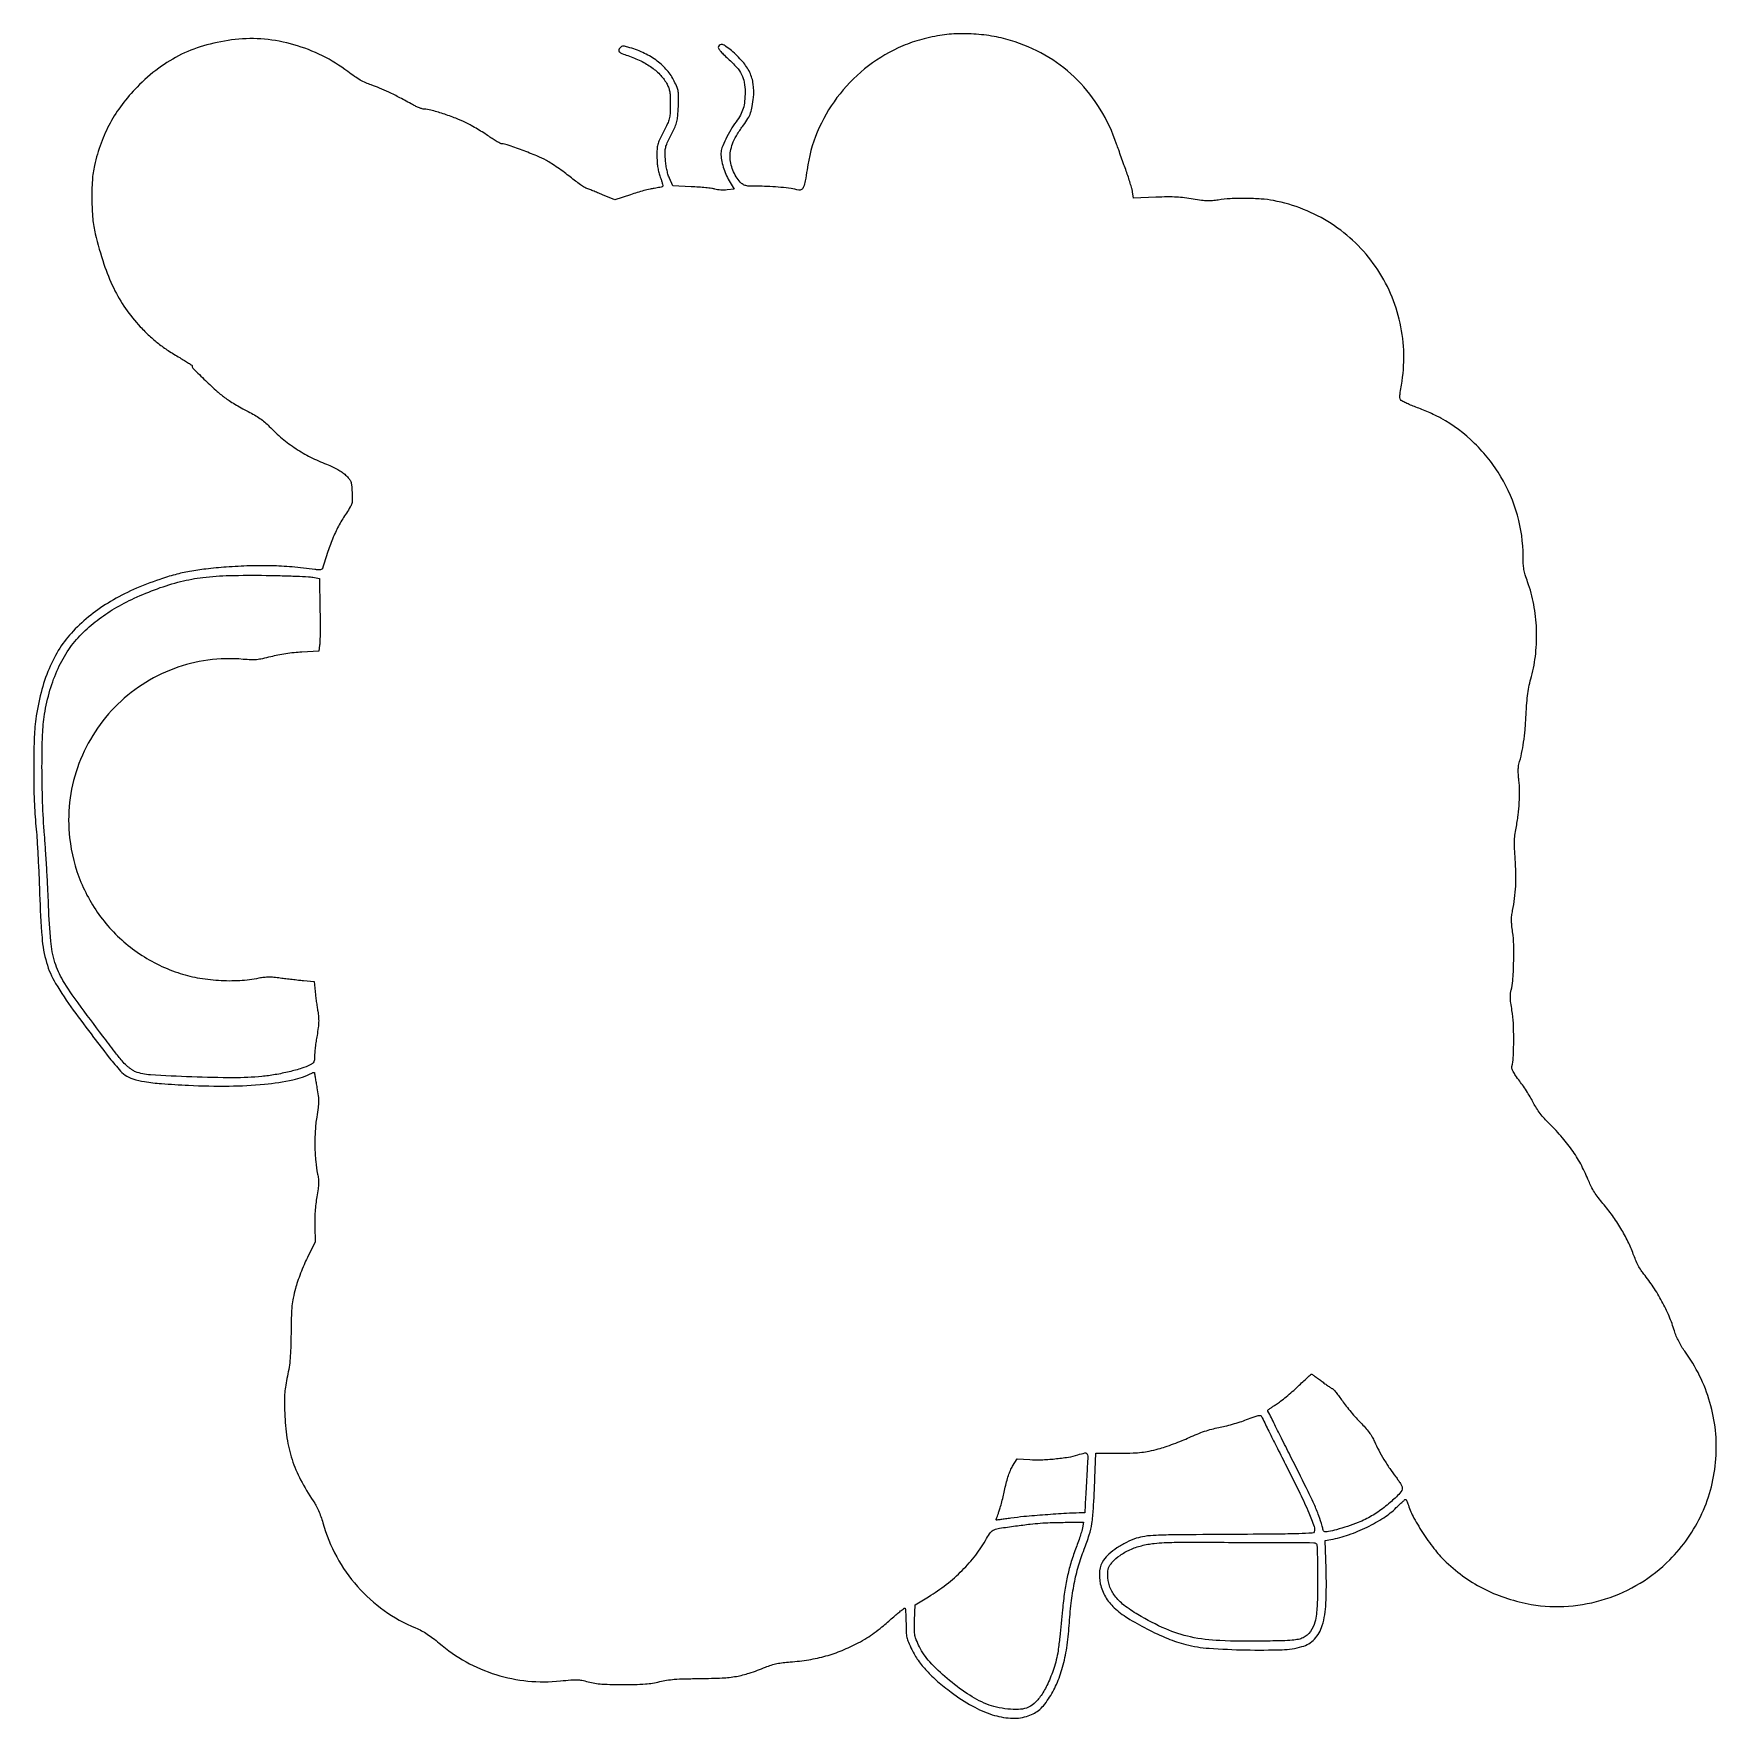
# Model space of a CAD drawing. Extents: x 24 to 1138, y 40 to 1155.
import ezdxf

# ---------------------------------------------------------------- set-up
doc = ezdxf.new("R2010")
doc.units = 0

msp = doc.modelspace()

# ---------------------------------------------------------------- linework, layer by layer
for points in [[(622.449604, 1153.538735, 0.012975), (615.245809, 1152.036045, 0.016655), (608.712374, 1150.263663, 0.017291), (602.518698, 1148.122857, 0.016128), (596.339898, 1145.513253, 0.062708), (574.080921, 1131.646874, 0.061565), (555.797666, 1112.618904, 0.061925), (542.783295, 1089.824099, 0.064868), (536.002443, 1064.889812, -0.009746), (534.841461, 1057.482223, -0.053442), (533.717372, 1053.59852, -0.134455), (532.324531, 1051.788327, -0.227183), (530.48644, 1051.414047, 0.025337), (525.414959, 1052.416985, 0.011596), (518.716739, 1053.234071, 0.011234), (511.428064, 1053.787085, 0.012824), (504.437091, 1053.980191, -0.005204), (498.12617, 1054.058307, -0.04806), (495.414588, 1054.382057, -0.097175), (493.609789, 1055.163522, -0.051468), (491.746042, 1056.75, -0.054046), (489.039109, 1060.275859, -0.042723), (486.897249, 1064.584013, -0.042384), (485.502908, 1069.235046, -0.050641), (485.021962, 1073.783244, -0.059415), (485.553876, 1078.407124, -0.043689), (487.180705, 1083.307291, -0.036832), (489.95669, 1088.620011, -0.022106), (493.973652, 1094.5, 0.025992), (496.843217, 1098.771302, 0.048753), (498.621629, 1102.527763, 0.044078), (499.743894, 1106.804297, 0.017581), (500.55055, 1112.816226, 0.059442), (500.370935, 1121.566557, 0.075697), (498.062345, 1129.292237, 0.068995), (493.346429, 1136.502027, 0.04021), (485.939432, 1143.73334, 0.01686), (482.277005, 1146.571677, 0.08211), (479.934786, 1147.737184, 0.199101), (478.38536, 1147.589259, 0.180974), (477.315918, 1146.380885, 0.22062), (477.389526, 1145.298073, 0.043952), (478.496714, 1143.644473, 0.029948), (480.512335, 1141.426906, 0.009587), (483.760011, 1138.37693, -0.026389), (489.389753, 1132.722247, -0.064396), (492.711349, 1127.885866, -0.073991), (494.430388, 1122.792172, -0.044673), (494.994423, 1116.434276, -0.024566), (494.683465, 1110.211218, -0.048828), (493.719972, 1105.374466, -0.053112), (491.904174, 1101.083663, -0.034949), (488.979849, 1096.584204, 0.028975), (485.502948, 1091.371758, 0.020682), (482.207521, 1085.178073, 0.018925), (479.66417, 1079.322534, 0.093175), (479.000789, 1075.799221, 0.043511), (479.374131, 1071.502674, 0.029501), (480.507329, 1066.719583, 0.028787), (482.24613, 1061.943813, 0.033834), (484.445463, 1057.660584), (487.760881, 1052.154788), (483.13044, 1051.545853, -0.027629), (481.101604, 1051.39236, -0.019934), (478.832067, 1051.436838, -0.020227), (476.671453, 1051.653416, -0.040601), (475, 1052.029838, 0.041927), (472.937054, 1052.488693, 0.007184), (468.947813, 1052.972513, 0.007786), (464.234679, 1053.401424, 0.006879), (459.311704, 1053.704202), (447.123407, 1054.285644), (444.902261, 1059.392822, -0.030368), (443.943025, 1062.024625, -0.020037), (443.150027, 1065.146819, -0.018928), (442.562814, 1068.551203, -0.018111), (442.224186, 1072.040745, -0.014793), (442.076489, 1076.813384, -0.059446), (442.417758, 1079.706905, -0.050192), (443.453052, 1082.666996, -0.008551), (446.074471, 1088.040745, 0.011303), (448.627423, 1093.348055, 0.044684), (449.822268, 1096.764485, 0.042183), (450.424702, 1100.431904, 0.009328), (450.80593, 1106.795073, 0.006996), (450.98168, 1113.256218, 0.04375), (450.736678, 1116.550281, 0.05718), (449.937611, 1119.37242, 0.016829), (448.084514, 1123.479893, 0.062663), (443.355099, 1130.657286, 0.053929), (436.771633, 1136.855323, 0.049886), (428.495728, 1141.904397, 0.039882), (418.744885, 1145.668402, 0.009996), (415.850697, 1146.465284, 0.062002), (414.324827, 1146.656776, 0.116937), (413.258223, 1146.404991, 0.080363), (412.246325, 1145.674897, 0.129965), (411.408196, 1144.234277, 0.263949), (411.719265, 1143.004188, 0.105866), (413.441929, 1141.835655, 0.017185), (417.261762, 1140.438182, -0.033618), (425.976997, 1136.921111, -0.044394), (433.321174, 1132.523723, -0.049174), (439.147129, 1127.346538, -0.062442), (443.332522, 1121.5, -0.039428), (444.444849, 1118.994157, -0.045692), (445.084393, 1116.464487, -0.031457), (445.39184, 1113.182858, -0.008682), (445.460035, 1108, -0.010007), (445.314038, 1101.973475, -0.050066), (444.828853, 1098.634132, -0.049703), (443.688375, 1095.447167, -0.009774), (440.972395, 1090, 0.009307), (438.316993, 1084.686784, 0.046825), (437.175352, 1081.571549, 0.053298), (436.704282, 1078.479687, 0.014273), (436.62382, 1073.5, 0.015348), (436.793202, 1069.570736, 0.022237), (437.202905, 1066.121932, 0.024538), (437.872265, 1063.008607, 0.027496), (438.824434, 1060.094599, -0.010752), (439.597616, 1057.971803, -0.015675), (440.179223, 1056.067652, -0.011114), (440.57106, 1054.486107, -0.196007), (440.485419, 1053.976407, -0.184113), (440.077984, 1053.664693, -0.012146), (438.625514, 1053.271087, -0.016297), (436.824383, 1052.891416, -0.011382), (434.772445, 1052.576256, 0.024841), (432.056094, 1052.0839, 0.007536), (427.992688, 1051.072045, 0.007527), (423.466129, 1049.798901, 0.008135), (419.096279, 1048.420766), (408.692558, 1044.952636), (400.596279, 1048.377979, 0.002797), (397.326473, 1049.739838, 0.003238), (394.196974, 1050.99915, 0.002893), (391.53443, 1052.032805, 0.019068), (390.180655, 1052.491058, -0.072229), (388.831952, 1053.113639, -0.007904), (385.992675, 1055.024933, -0.009535), (382.674407, 1057.430956, -0.007567), (379.180655, 1060.151257, 0.010362), (375.341354, 1063.106289, 0.007653), (370.977398, 1066.22142, 0.007741), (366.761371, 1069.039172, 0.01716), (363.444531, 1071.024522, 0.028505), (357.202183, 1074.024957, 0.008725), (347.453218, 1077.846777, 0.005767), (337.59166, 1081.386595, 0.083466), (333.942679, 1082, -0.125862), (333.123558, 1082.209512, -0.007431), (330.874572, 1083.484318, -0.010833), (328.224224, 1085.117304, -0.007749), (325.329239, 1087.052997, 0.010893), (321.968711, 1089.269517, 0.006531), (317.887488, 1091.761799, 0.006538), (313.759844, 1094.136599, 0.011308), (310.25991, 1095.987261, 0.024326), (303.56084, 1098.939921, 0.013072), (295.046337, 1101.955216, 0.011103), (286.885433, 1104.408383, 0.067553), (282.526508, 1105, -0.076535), (281.321278, 1105.185572, -0.017132), (279.354781, 1105.880766, -0.017391), (277.116332, 1106.850597, -0.01604), (274.888375, 1107.998353, 0.006038), (266.458905, 1112.556486, 0.009881), (259.196868, 1116.189497, 0.011643), (252.923541, 1118.997177, 0.019838), (247.544315, 1121.008839, -0.026386), (243.872022, 1122.43722, -0.023373), (240.214526, 1124.297176, -0.02068), (236.350436, 1126.711923, -0.013089), (232.044315, 1129.825751, 0.047646), (215.147199, 1140.349598, 0.046069), (196.375096, 1147.624947, 0.046541), (176.78205, 1151.284498, 0.050966), (157.450438, 1151.087133, 0.037763), (138.619708, 1147.513548, 0.047141), (121.952436, 1141.292273, 0.047343), (106.801638, 1132.084866, 0.038602), (92.5, 1119.595511, 0.03221), (82.546685, 1108.047748, 0.037251), (74.68023, 1095.842539, 0.037091), (68.685797, 1082.558498, 0.031448), (64.327677, 1067.78557, 0.039683), (62.895923, 1057.958074, 0.019061), (62.548841, 1045.214122, 0.019071), (63.175584, 1032.440697, 0.038448), (64.820858, 1022.5, 0.019174), (70.558226, 1002.489255, 0.033482), (77.02644, 986.504439, 0.03831), (84.843818, 973.101754, 0.03793), (94.637975, 961.000885, 0.016094), (100.732744, 954.943083, 0.021542), (106.658199, 949.879849, 0.021098), (113.095779, 945.266222, 0.014499), (120.75, 940.566626, -0.0067), (123.912164, 938.692365, -0.010477), (126.576562, 936.986831, -0.004917), (128.765421, 935.488759, -0.244923), (129, 935.038603, 0.200408), (129.756332, 933.227412, 0.003343), (137.706793, 925.472321, 0.00907), (145.521999, 918.218891, 0.027559), (151.180136, 913.690998, 0.014158), (154.28553, 911.605142, 0.007391), (158.263527, 909.175101, 0.007345), (162.421224, 906.800616, 0.011143), (166.110044, 904.871127, -0.016998), (170.200918, 902.669968, -0.021627), (173.807201, 900.354005, -0.022751), (177.044305, 897.843664, -0.023045), (180.025496, 895.059748, 0.024961), (188.630716, 887.085442, 0.028485), (197.6311, 880.377308, 0.028528), (207.32337, 874.74388, 0.02518), (218, 869.987329, -0.015461), (221.971091, 868.309859, -0.022131), (225.370527, 866.562235, -0.025106), (228.209909, 864.745027, -0.037208), (230.480316, 862.85626, -0.02235), (232.865494, 860.335789, -0.087052), (233.964186, 858.500678, -0.068426), (234.503502, 856.188588, -0.010517), (234.841332, 851.470986, -0.011859), (234.970648, 846.635807, -0.068225), (234.631279, 844.103402, -0.068642), (233.623467, 841.762407, -0.012087), (231.042584, 837.716008, 0.023805), (226.343358, 829.953096, 0.02289), (222.336269, 821.678236, 0.020577), (218.757871, 812.28688, 0.01318), (215.346886, 801.123448, -0.18488), (214.892537, 800.507847, -0.106675), (214.018058, 800.181877, -0.055104), (212.564203, 800.132192, -0.013988), (210.211891, 800.377504, 0.011428), (195.118669, 802.029669, 0.014835), (181.226044, 802.815541, 0.014641), (167.165422, 802.781215, 0.010672), (151.556562, 801.952163, 0.009133), (138.045354, 800.696451, 0.01768), (127.312061, 799.114941, 0.020007), (117.640658, 796.935392, 0.016392), (107.5, 793.860127, 0.022539), (90.029766, 787.037882, 0.030396), (74.96643, 779.231355, 0.032646), (61.847831, 770.175715, 0.034097), (50.221036, 759.610141, 0.050145), (41.3781, 748.32853, 0.040745), (34.237383, 734.717549, 0.037539), (28.909488, 718.992123, 0.029839), (25.488302, 701.389803, 0.025128), (24.376971, 687.87733, 0.008148), (24.06574, 667.821914, 0.008407), (24.431277, 647.046334, 0.016358), (25.543539, 630.5, -0.008619), (26.186161, 622.737421, -0.002703), (26.88506, 611.09375, -0.0027), (27.524858, 598.085767, -0.002985), (28.000515, 585.5, 0.011421), (29.571884, 556.772753, 0.051304), (32.581616, 540.233358, 0.063898), (38.58285, 526.431195, 0.02407), (50.251614, 508.84801, 0.002611), (63.716383, 490.735142, 0.007243), (73.433698, 478.187576, 0.008128), (80.622587, 469.471996, 0.060246), (84.572387, 465.832791, 0.081178), (89.796431, 463.230559, 0.035028), (97.391004, 461.451376, 0.021965), (108.636801, 460.139041, 0.005957), (126.524634, 459.058521, 0.014477), (153.510177, 458.533143, 0.022297), (176.820867, 459.794816, 0.025728), (195.649694, 462.642518, 0.071034), (208.25, 467.147679, -0.034477), (208.954828, 467.4593, -0.084397), (209.51103, 467.559916, -0.163125), (209.857956, 467.447701, -0.237986), (210, 467.166174, 0.038472), (210.049486, 466.523978, 0.001202), (210.459797, 463.918797, 0.002341), (210.965541, 460.849361, 0.001619), (211.565266, 457.38099, -0.011125), (212.397439, 451.955954, -0.034276), (212.625235, 448.252699, -0.030813), (212.356685, 444.349623, -0.007685), (211.428004, 438.019697, 0.026002), (210.43252, 428.927281, 0.018104), (210.217157, 418.601578, 0.018287), (210.740301, 408.534859, 0.031905), (212.007382, 400.2786, -0.028775), (212.506169, 397.158773, -0.033907), (212.605471, 394.169864, -0.025255), (212.297569, 390.559475, -0.008288), (211.488706, 385.284339, 0.013926), (210.819195, 380.56333, 0.011152), (210.353929, 375.448961, 0.011134), (210.116488, 370.30781, 0.0137), (210.133366, 365.505739), (210.442783, 355.5), (205.220758, 345, 0.014164), (203.025084, 340.252441, 0.009174), (200.743696, 334.646875, 0.009224), (198.715031, 329.08448, 0.017218), (197.312751, 324.5, 0.0146), (195.828263, 318.250279, 0.026112), (195.030139, 313.032871, 0.018227), (194.625868, 306.638077, 0.003888), (194.415231, 295.5, -0.004643), (194.2077, 285.338236, -0.013285), (193.810291, 278.283789, -0.017536), (193.120861, 272.463944, -0.015808), (192.007265, 266.5, 0.012957), (190.868853, 260.59009, 0.023287), (190.288504, 255.687094, 0.019296), (190.108275, 250.17146, 0.006237), (190.25863, 242, 0.029466), (191.732621, 225.627564, 0.041544), (195.096364, 211.37328, 0.041766), (200.753378, 197.928204, 0.030231), (209.143913, 184, -0.028367), (210.912623, 181.088548, -0.01905), (212.610257, 177.584049, -0.017794), (214.163603, 173.665696, -0.015923), (215.497971, 169.5, 0.054444), (224.647392, 147.046016, 0.056788), (238.325366, 127.441125, 0.057142), (255.976627, 111.516646, 0.056403), (276.84853, 99.919284, -0.022477), (280.749982, 98.085293, -0.021349), (284.540555, 95.879262, -0.019869), (288.372638, 93.203878, -0.014653), (292.401539, 89.955696, 0.049993), (310.256614, 77.531556, 0.05144), (330.056299, 69.038038, 0.051543), (351.135591, 64.777246, 0.050584), (372.777232, 64.877525, -0.005896), (379.692801, 65.528977, -0.028115), (383.658794, 65.631786, -0.039619), (386.949425, 65.27003, -0.020232), (391, 64.325237, 0.053031), (400.110142, 62.820926, 0.014919), (414.532479, 62.419181, 0.015118), (429.01539, 62.885995, 0.048969), (438.5, 64.419664, -0.027123), (442.984605, 65.347147, -0.018674), (448.142471, 65.929148, -0.012619), (455.054732, 66.27353, -0.003876), (465.5, 66.448949, 0.009686), (479.804055, 66.855459, 0.031438), (489.233318, 67.902967, 0.03627), (497.7265, 70.035495, 0.016433), (508.5, 73.984902, -0.02032), (512.315089, 75.349914, -0.023647), (516.041636, 76.324034, -0.021762), (520.094041, 76.998305, -0.013353), (524.914446, 77.455959, 0.023593), (537.130523, 78.868656, 0.027739), (548.504904, 81.385596, 0.028373), (559.306143, 85.084876, 0.026998), (569.805294, 90.036391, 0.013376), (575.621493, 93.377444, 0.020489), (580.454088, 96.607078, 0.016964), (585.610184, 100.642153, 0.006165), (592.649556, 106.696189, -0.005511), (595.451013, 109.111894, -0.008315), (597.948748, 111.148053, -0.004024), (600.097484, 112.813166, -0.164466), (600.649556, 112.999309, -0.380698), (600.989732, 112.695904, -0.007104), (601.250182, 110.119524, -0.013499), (601.438831, 106.95507, -0.008137), (601.5, 103.196755, 0.009201), (601.611957, 97.113382, 0.044524), (602.045127, 93.688026, 0.048715), (603.062926, 90.533827, 0.012393), (605.327477, 85.651208, 0.039375), (609.592101, 78.500503, 0.031985), (615.208087, 71.56166, 0.028112), (622.390531, 64.59401, 0.018306), (631.397397, 57.34911, 0.03257), (645.383035, 48.272301, 0.050211), (658.594635, 42.526629, 0.059891), (670.672402, 40.200762, 0.090985), (681.268646, 41.380336, 0.03935), (685.688198, 43.099569, 0.055818), (689.256466, 45.342525, 0.05088), (692.468613, 48.484559, 0.026504), (695.826125, 52.977479, 0.044276), (701.087108, 62.601345, 0.034233), (705.112494, 73.861134, 0.030691), (707.919304, 86.804985, 0.022126), (709.511539, 101.5, -0.013051), (710.853193, 116.402576, -0.019532), (712.870119, 129.315232, -0.021632), (715.68267, 140.946124, -0.023564), (719.425024, 151.956571, 0.017639), (722.792436, 161.491677, 0.03855), (724.536317, 169.036422, 0.023567), (725.53919, 178.742239, 0.003258), (726.539124, 199), (727.245831, 215.5), (742.872916, 215.596764, 0.005525), (751.85369, 215.751632, 0.020204), (757.533485, 216.142429, 0.025555), (762.458204, 216.938182, 0.013344), (768.5, 218.403806, 0.01445), (773.084828, 219.789805, 0.007814), (778.646875, 221.745374, 0.007777), (784.25287, 223.915057, 0.012154), (789, 225.973435, -0.01248), (794.162076, 228.207739, -0.01499), (799.125776, 230.039611, -0.015919), (803.901892, 231.473887, -0.018839), (808.5, 232.512858, 0.01531), (812.625581, 233.414512, 0.008369), (817.627092, 234.758548, 0.008333), (822.667088, 236.295138, 0.013129), (826.932652, 237.798508, -0.005445), (831.936152, 239.648871, -0.032359), (834.61457, 240.415091, -0.076046), (836.141555, 240.510094, -0.298994), (836.844879, 239.952044, 0.035707), (837.293258, 238.862419, 0.000263), (841.65259, 230.114038, 0.000993), (846.672121, 220.103797, 0.000636), (852.53811, 208.5, -0.003785), (862.234342, 189.015635, -0.012842), (868.13281, 176.103508, -0.013255), (871.703, 167.068452, -0.180992), (871.674156, 163.593248, -0.296344), (870.431879, 162.690925, -0.004876), (861.466007, 162.311988, -0.005872), (846.961765, 162.011087, -0.000751), (815.802294, 161.777506, 0.000619), (780.215805, 161.520128, 0.008138), (767.04249, 161.194058, 0.022672), (759.57445, 160.54752, 0.048152), (753.92787, 159.237776, 0.034243), (747.387407, 156.529294, 0.03134), (741.072771, 152.882412, 0.032934), (735.750563, 148.817624, 0.067339), (732.300011, 144.869434, 0.117218), (729.679664, 137.699717, 0.084083), (730.114088, 129.146921, 0.077264), (733.475651, 120.550079, 0.074919), (739.315738, 113.276611, 0.047003), (748.150575, 106.549521, 0.02065), (760.954637, 99.293972, 0.020672), (774.712808, 92.935618, 0.035311), (786.716534, 88.94462, 0.045281), (802.105962, 86.462819, 0.012811), (826.37866, 85.399729, 0.011932), (850.43309, 85.537186, 0.060933), (863.626418, 87.548619, 0.138173), (871.840063, 92.557556, 0.11262), (877.015403, 101.50749, 0.06514), (879.511913, 116.061152, 0.01836), (879.5828, 139.134548), (878.955636, 157.769095), (882.727818, 158.472742, 0.037486), (894.517136, 161.60078, 0.029633), (906.705704, 166.661424, 0.030347), (917.752448, 172.890808, 0.051323), (926.028997, 179.53858, -0.005433), (928.194521, 181.631639, -0.00829), (930.122865, 183.395708, -0.003793), (931.788535, 184.847124, -0.179177), (932.201445, 185, -0.266933), (932.51076, 184.822199, -0.018389), (933.004218, 183.898438, -0.022291), (933.529679, 182.687037, -0.014607), (934.030719, 181.25, 0.049294), (937.72058, 172.637602, 0.020674), (944.262547, 161.837555, 0.02076), (951.897587, 151.310302, 0.036682), (959.149508, 143.405134, 0.0362), (971.515925, 133.348102, 0.037548), (985.058688, 125.315717, 0.037375), (999.710439, 119.36891, 0.03519), (1015.38099, 115.52582, 0.061098), (1040.078555, 114.336898, 0.059308), (1064.593087, 119.113063, 0.059072), (1087.388946, 129.537495, 0.059693), (1107.026843, 144.973157, 0.089364), (1128.344088, 175.659762, 0.089367), (1137.610879, 211.856327, 0.088951), (1133.677744, 249.154126, 0.087494), (1117.033368, 283, -0.020404), (1114.872648, 286.221638, -0.020003), (1112.966417, 289.629687, -0.02044), (1111.379512, 293.098052, -0.024128), (1110.176183, 296.5, 0.027972), (1106.675482, 306.160132, 0.022938), (1101.904866, 316.049559, 0.022735), (1096.192435, 325.562143, 0.025911), (1089.865723, 334.093913, -0.034062), (1088.105206, 336.55067, -0.018108), (1086.253107, 339.804475, -0.017024), (1084.476174, 343.509306, -0.016498), (1082.935351, 347.36503, 0.02749), (1079.412152, 355.648434, 0.020843), (1074.6878, 364.321038, 0.020223), (1069.070598, 372.877531, 0.021173), (1062.861049, 380.817618, -0.014666), (1059.736295, 384.707839, -0.020028), (1057.170878, 388.399358, -0.021906), (1055.101746, 391.984243, -0.025744), (1053.473363, 395.551866, 0.027384), (1048.768986, 405.769908, 0.028664), (1043.039561, 415.251892, 0.027441), (1036.025534, 424.369781, 0.021329), (1027.46453, 433.5, -0.015471), (1024.07805, 437.027908, -0.020491), (1021.234262, 440.452325, -0.022161), (1018.869516, 443.852094, -0.025288), (1016.925171, 447.30489, 0.017222), (1015.214855, 450.460014, 0.008388), (1012.827822, 454.371283, 0.008309), (1010.205428, 458.362142, 0.011889), (1007.738535, 461.80489, -0.009658), (1005.065113, 465.50093, -0.028345), (1003.423101, 468.177819, -0.040734), (1002.555423, 470.162664, -0.154476), (1002.523099, 471.5, 0.059104), (1003.507941, 477.440378, 0.010862), (1003.780718, 488.572294, 0.012357), (1003.527991, 500.091016, 0.02955), (1002.626045, 508.589624, -0.007713), (1001.864319, 513.650561, -0.022958), (1001.556033, 517.142581, -0.033315), (1001.62052, 519.778721, -0.05229), (1002.060509, 522, 0.058449), (1003.197152, 528.13245, 0.010167), (1003.741593, 539.915786, 0.011609), (1003.773286, 552.004223, 0.031785), (1003.0558, 560.511016, -0.01121), (1002.49889, 564.933323, -0.025246), (1002.322042, 568.306999, -0.029488), (1002.495326, 571.340161, -0.02217), (1003.02908, 574.64008, 0.020198), (1004.347648, 582.593007, 0.018285), (1005.07463, 590.894911, 0.017464), (1005.212715, 599.60416, 0.014891), (1004.764123, 608.779652, -0.007375), (1004.335446, 615.480885, -0.019634), (1004.28814, 620.273006, -0.023704), (1004.613934, 624.507291, -0.016141), (1005.366813, 629.279652, 0.015641), (1006.723277, 637.82262, 0.017195), (1007.491573, 646.168264, 0.018253), (1007.655442, 654.002641, 0.025418), (1007.190041, 661, -0.013604), (1006.902998, 664.179618, -0.01566), (1006.80704, 667.224121, -0.016328), (1006.891579, 669.827418, -0.055213), (1007.188044, 671.5, 0.018147), (1009.007241, 678.640922, 0.016886), (1010.354079, 686.068083, 0.015066), (1011.311906, 694.324653, 0.009525), (1011.954456, 704, -0.006672), (1012.454325, 712.237474, -0.015591), (1013.102213, 718.377417, -0.018622), (1014.045828, 723.759798, -0.014731), (1015.452084, 729.5, 0.041543), (1018.330597, 744.740471, 0.035668), (1018.858248, 761.055322, 0.035723), (1017.06306, 777.251257, 0.042057), (1013.009571, 792.136385, -0.013811), (1011.455651, 796.789409, -0.029685), (1010.574283, 800.465085, -0.029863), (1010.137366, 804.205546, -0.014144), (1010, 809.060413, 0.068781), (1006.246169, 836.219712, 0.065739), (995.251459, 861.797221, 0.065233), (977.896975, 883.813104, 0.065861), (955.508139, 900.532573, 0.015716), (952.501148, 902.092214, 0.006894), (948.427863, 903.97638, 0.006815), (944.047045, 905.858783, 0.009065), (940.012662, 907.442532, -0.007392), (936.326478, 908.875374, -0.009629), (932.998664, 910.30112, -0.007566), (930.269467, 911.583193, -0.082964), (929.287238, 912.28419, -0.13393), (928.651328, 913.397093, -0.067656), (928.460114, 915.013587, -0.033033), (928.677278, 917.611271, -0.005801), (929.463822, 922.452883, 0.097124), (928.603429, 963.434791, 0.098359), (912.308046, 1000.853487, 0.098214), (882.922751, 1029.244342, 0.096528), (844.749637, 1044.488008, 0.029482), (836.665015, 1045.532827, 0.014767), (826.364585, 1045.945528, 0.014753), (816.108227, 1045.750724, 0.030989), (808.18865, 1044.872397, -0.021057), (804.379293, 1044.373183, -0.031768), (801.034429, 1044.290598, -0.025314), (797.198425, 1044.634631, -0.008455), (791.632349, 1045.515594, 0.013627), (785.89829, 1046.362447, 0.017691), (780.605229, 1046.808095, 0.01508), (774.676807, 1046.917546, 0.006679), (766.850297, 1046.721404), (752.14937, 1046.156413), (751.457049, 1050.328206, 0.025893), (750.970402, 1052.543635, 0.006655), (749.952765, 1056.065161, 0.006758), (748.682284, 1060.056911, 0.006823), (747.308278, 1064, -0.001083), (745.771855, 1068.251473, -0.000696), (744.006893, 1073.190225, -0.000699), (742.292785, 1078.029229, -0.001312), (740.923258, 1081.945448, 0.052922), (730.117284, 1104.92658, 0.059156), (715.05412, 1124.197497, 0.059993), (696.100557, 1139.192778, 0.057064), (673.815127, 1149.561568, 0.032856), (661.416995, 1152.803918, 0.028215), (648.052232, 1154.601359, 0.02849), (634.72657, 1154.872031, 0.035776)], [(208.834441, 795.279703), (213.168882, 794.5), (213.542557, 774.5, -0.002875), (213.645478, 766.541243, -0.003618), (213.645063, 759.170061, -0.002896), (213.564195, 752.990076, -0.028578), (213.366778, 750.398079), (212.817324, 746.296157), (201.658662, 745.691581, 0.01264), (196.425589, 745.275165, 0.010848), (190.945211, 744.578833, 0.011068), (185.650192, 743.668744, 0.015636), (180.983939, 742.607533, -0.010023), (175.435277, 741.279968, -0.030591), (171.610053, 740.687613, -0.032846), (167.889537, 740.58787, -0.013008), (162.782956, 740.919653, 0.112954), (116.780526, 734.715354, 0.110514), (77.635026, 709.116074, 0.110093), (53.029152, 669.181316, 0.111369), (47.849979, 622.75, 0.070381), (55.367707, 593.463098, 0.071381), (70.692242, 567.565304, 0.071561), (92.640667, 547.073857, 0.071315), (119.5, 533.571342, 0.035369), (132.364628, 530.249193, 0.029441), (146.386291, 528.513721, 0.029604), (160.41945, 528.442305, 0.037164), (173.31568, 530.107291, -0.022519), (176.559766, 530.623032, -0.027203), (179.638196, 530.802512, -0.023722), (183.039598, 530.65415, -0.011886), (187.31568, 530.161108, 0.003567), (190.967696, 529.678338, 0.002328), (195.188493, 529.170933, 0.002341), (199.308995, 528.714571, 0.004471), (202.62387, 528.393084), (209.747739, 527.766436), (210.378054, 521.133218, 0.005835), (210.699673, 518.122165, 0.00345), (211.150214, 514.536012, 0.003451), (211.649441, 510.961879, 0.005915), (212.121559, 507.989374, -0.020342), (212.607276, 504.235132, -0.029917), (212.700941, 500.910847, -0.02499), (212.396472, 497.18862, -0.009633), (211.617374, 492.063158, 0.006733), (210.998224, 488.14311, 0.006447), (210.475104, 484.15083, 0.006404), (210.104119, 480.616712, 0.02295), (210, 478.349464, -0.022563), (209.89097, 475.93454, -0.093827), (209.493538, 474.538462, -0.115193), (208.658946, 473.535081, -0.042614), (207.093702, 472.548455, -0.044661), (201.539145, 470.278282, -0.01567), (193.218577, 467.998873, -0.015556), (183.962502, 466.074907, -0.018871), (175.18142, 464.872417, -0.025535), (156.352514, 463.981166, -0.008489), (128.729164, 464.554084, -0.005742), (101.302822, 465.90452, -0.075804), (91.412451, 468.033286, -0.045693), (90.331642, 468.561582, -0.014297), (88.816466, 469.542536, -0.014155), (87.178813, 470.740234, -0.015193), (85.650754, 472.00178, -0.039555), (82.57764, 475.163457, -0.008103), (77.700699, 481.24493, -0.004323), (69.771705, 491.651934, -0.000594), (53.462886, 513.5, -0.024282), (43.436122, 528.427, -0.061755), (38.128757, 540.32491, -0.051753), (35.390499, 554.349727, -0.013184), (33.929239, 577.5, 0.003064), (33.4508, 588.671979, 0.001972), (32.76565, 601.61875, 0.001982), (31.995124, 614.28061, 0.003727), (31.256032, 624.5, -0.010915), (29.984722, 646.462105, -0.009068), (29.566782, 669.862167, -0.008883), (29.948115, 690.997669, -0.030884), (31.278117, 704.588009, -0.031148), (34.861889, 720.496428, -0.037019), (40.252651, 734.911921, -0.039791), (47.270824, 747.417608, -0.050391), (55.718856, 757.619384, -0.030081), (66.130889, 766.720489, -0.029825), (77.588438, 774.534495, -0.027678), (90.674983, 781.406924, -0.019725), (105.998715, 787.683989, -0.025685), (121.331975, 792.393168, -0.031285), (136.093738, 795.141485, -0.024852), (153.573515, 796.399185, -0.009473), (178, 796.477046, -0.002479), (188.465906, 796.260202, -0.003285), (197.988867, 795.95305, -0.002352), (205.963381, 795.605814, -0.032452)], [(876.362761, 263.378549, 0.004335), (878.803712, 261.573422, 0.005722), (881.061049, 259.973299, 0.004208), (882.974769, 258.67307, 0.054513), (883.738682, 258.275904, -0.123374), (884.447265, 257.774267, -0.006898), (886.190857, 255.685005, -0.010285), (888.199893, 253.102206, -0.007328), (890.347084, 250.131545, 0.013777), (892.884724, 246.714388, 0.008081), (896.097834, 242.76105, 0.008078), (899.441458, 238.908464, 0.013614), (902.383647, 235.801538, -0.015925), (905.459738, 232.523001, -0.021257), (908.023564, 229.347326, -0.02351), (910.07777, 226.277171, -0.03189), (911.614577, 223.317348, 0.017737), (914.426913, 217.504561, 0.013888), (917.871561, 211.401813, 0.013729), (921.703023, 205.412267, 0.015921), (925.681081, 199.937765, -0.012133), (927.33507, 197.697468, -0.015831), (928.731318, 195.56653, -0.013434), (929.778959, 193.743195, -0.124296), (930, 192.867764, -0.193523), (928.489219, 189.110578, -0.023615), (921.919926, 182.880056, -0.027829), (913.77488, 176.609741, -0.034092), (905.5, 171.73607, -0.026376), (900.729619, 169.654926, -0.009262), (893.682053, 167.161088, -0.009331), (886.511114, 164.919869, -0.024621), (881.280187, 163.667292, -0.030882), (879.306021, 163.421126, -0.192186), (878.355964, 163.733262, -0.14143), (877.7229, 164.673417, -0.014409), (876.965128, 167.281037, 0.025807), (874.800539, 174.142299, 0.016624), (871.625926, 181.855626, 0.009307), (866.396132, 192.898358, 0.001827), (856.557195, 212.530972, -0.000771), (850.593567, 224.368295, -0.001256), (845.573662, 234.433737, -0.000135), (841.115349, 243.435765, -0.120742), (841.012719, 243.896325, -0.229109), (841.190323, 244.244661, -0.005551), (842.683009, 245.350796, -0.010996), (844.512469, 246.614915, -0.00712), (846.680951, 248, 0.024796), (849.437386, 249.90102, 0.008761), (853.196052, 252.8841, 0.008671), (857.217943, 256.311227, 0.010077), (860.918232, 259.711829, -0.001759), (864.234311, 262.862693, -0.002828), (867.085667, 265.522646, -0.000525), (869.613639, 267.849416, -0.16089), (869.862761, 267.961829, -0.180323), (870.117454, 267.89626, -0.001342), (871.921775, 266.631236, -0.004792), (873.984018, 265.147317, -0.003027)], [(721.523436, 206.75, 0.00001), (721.282517, 202.437365, 0.000005), (720.982255, 197.059375, 0.000005), (720.674175, 191.539205, 0.000008), (720.407022, 186.75), (719.80754, 176), (716.15377, 175.995353, 0.015177), (707.729404, 175.72886, 0.003553), (693.639458, 174.753973, 0.003597), (679.541161, 173.575733, 0.01443), (670.950135, 172.544796, -0.002691), (667.321063, 172.022617, -0.004344), (664.22585, 171.621619, -0.000942), (661.515067, 171.299527, -0.229344), (661.288335, 171.378332, -0.276893), (661.235105, 171.591097, -0.003151), (661.688134, 173.048355, -0.008529), (662.261222, 174.750492, -0.005325), (662.987606, 176.725264, 0.019891), (663.872806, 179.366827, 0.006617), (664.962919, 183.300608, 0.006575), (666.056681, 187.694888, 0.007441), (666.987612, 191.93921, -0.012223), (668.085364, 196.724972, -0.01914), (669.28568, 200.773925, -0.022254), (670.607723, 204.172637, -0.034044), (672.077234, 206.971097), (675.106999, 211.895092), (683.425936, 211.308016, 0.027666), (690.872183, 211.195297, 0.014752), (700.063691, 211.836824, 0.014602), (708.958729, 212.985141, 0.036924), (715.303844, 214.480206, -0.016435), (719.877122, 215.757487, -0.291009), (721.265021, 215.286914, -0.178929), (721.821144, 213.627777, -0.006284)], [(718.390619, 166.268644, -0.027376), (717.882112, 164.192346, -0.005433), (716.73022, 160.543522, -0.005738), (715.292162, 156.319348, -0.005311), (713.721183, 152.018644, 0.017199), (710.563658, 142.692465, 0.019757), (708.21466, 133.589894, 0.018179), (706.451227, 123.713417, 0.011236), (705.06422, 112, -0.001681), (703.272771, 93.918457, -0.010972), (702.14312, 84.859378, -0.021321), (700.978644, 78.759665, -0.024764), (699.341752, 73.0841, -0.024129), (695.300052, 62.922407, -0.04445), (690.916541, 55.188532, -0.056754), (686.233309, 49.825924, -0.10558), (681.272456, 46.924904, -0.073892), (676.056514, 46.02279, -0.030143), (668.846162, 46.286257, -0.029938), (661.326671, 47.473912, -0.045005), (655, 49.475825, -0.046685), (642.162923, 56.318143, -0.030646), (628.75909, 66.38739, -0.030916), (617.23485, 77.503367, -0.070767), (610.432213, 87.439981, -0.013994), (608.32871, 92.014107, -0.055235), (607.435919, 94.97684, -0.045233), (607.126375, 98.33474, -0.007313), (607.212458, 104.903023), (607.5, 115.269532), (616.37744, 120.622167, 0.02939), (628.166773, 128.71102, 0.03138), (638.656476, 137.964194, 0.032294), (647.62994, 148.182106, 0.035653), (654.892364, 159.151615, -0.033775), (657.472097, 163.080102, -0.129182), (659.756511, 164.872445, -0.064697), (663.368458, 165.907648, -0.004367), (674, 167.418619, -0.003591), (683.750942, 168.646454, -0.011207), (690.3359, 169.27834, -0.01119), (696.947699, 169.614999, -0.003572), (706.795313, 169.825293), (719.090626, 170)], [(873.234687, 155.5, -0.149549), (873.531927, 154.650898, -0.001643), (873.758058, 148.466404, -0.004954), (873.92573, 141.288357, -0.003184), (873.984687, 132.960099, -0.009937), (873.625412, 114.21289, -0.050181), (872.17344, 103.857929, -0.097773), (869.250504, 97.559831, -0.121581), (864.324889, 93.41627, -0.064001), (861.322888, 92.389429, -0.029337), (857.21992, 91.798282, -0.01477), (850.658727, 91.437724, -0.002363), (837.817178, 91.172717, -0.013977), (809.194584, 91.517487, -0.042406), (789.88992, 93.938464, -0.05179), (773.466633, 99.25376, -0.029952), (755, 108.782839, -0.030822), (745.764948, 115.072306, -0.064682), (739.654703, 121.22302, -0.081481), (736.195234, 127.704004, -0.082111), (735, 134.933085, -0.024619), (735.136001, 137.69356, -0.062306), (735.579431, 139.649808, -0.064874), (736.47866, 141.390109, -0.028518), (738.078678, 143.436828, -0.061347), (743.172346, 147.974388, -0.045741), (749.732233, 151.676197, -0.042432), (757.393492, 154.365012, -0.036827), (765.771773, 155.8818, -0.025991), (779.076163, 156.59437, -0.001273), (823.16683, 156.549945, -0.000193), (871.546049, 156.359358, -0.237532)]]:
    msp.add_lwpolyline(points, format="xyb", close=True)

doc.saveas('drawing.dxf')
